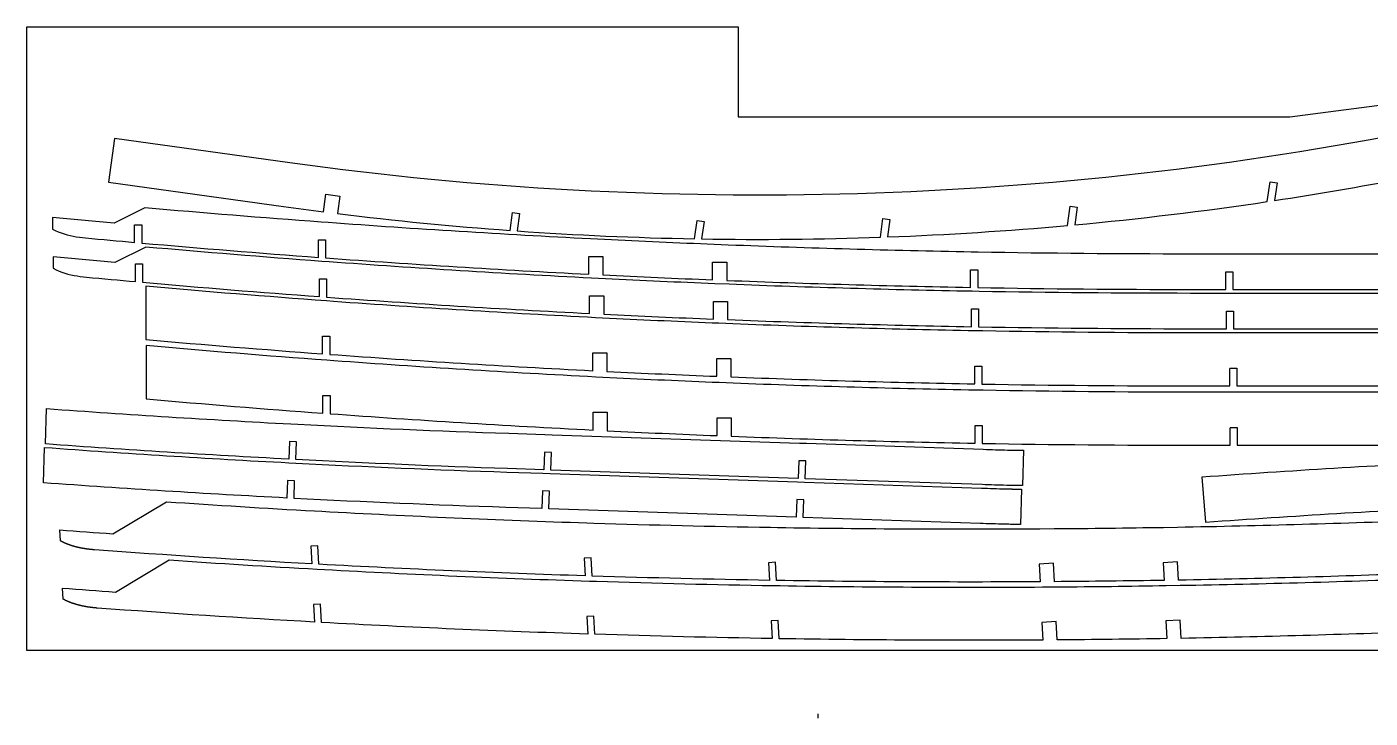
# Model space of a CAD drawing. Header units: inches. Extents: x -572 to -437, y -715 to -380.
# Drawn here: x -571.7 to -495.7, y -714.8 to -675.7 of the extents above; entities that cross this region are included whole.
import ezdxf

# ---------------------------------------------------------------- set-up
doc = ezdxf.new("R2010")
doc.units = ezdxf.units.IN
doc.header["$MEASUREMENT"] = 0
doc.layers.add('pic', color=1, linetype='Continuous')

msp = doc.modelspace()

# ---------------------------------------------------------------- linework, layer by layer
at = {"color": 7, "linetype": 'Continuous', "lineweight": 25}
for points in [[(-492.735, -681.497, -0.083872), (-556.818, -683.37), (-566.729, -681.992), (-567.073, -684.468), (-557.163, -685.846, 0.002917), (-554.908, -686.146), (-554.769, -685.145), (-553.976, -685.255), (-554.114, -686.245, 0.012571), (-544.359, -687.197), (-544.218, -686.18), (-543.822, -686.235), (-543.96, -687.225, 0.012883), (-533.925, -687.67), (-533.781, -686.631), (-533.385, -686.686), (-533.522, -687.677, 0.012968), (-523.413, -687.581), (-523.265, -686.52), (-522.869, -686.575), (-523.007, -687.566, 0.013092), (-512.82, -686.916), (-512.67, -685.833), (-512.274, -685.888), (-512.411, -686.879, 0.014063), (-501.527, -685.565), (-501.373, -684.457), (-500.977, -684.512), (-501.114, -685.503, 0.018796), (-486.721, -682.765)], [(-489.481, -688.533), (-503.481, -688.533), (-503.881, -688.533), (-505.925, -688.533, -0.004469), (-517.872, -688.427), (-518.271, -688.419, -0.005146), (-532.022, -688.024), (-532.82, -687.992, -0.002317), (-539.009, -687.714), (-539.806, -687.674, -0.00556), (-554.643, -686.756), (-555.042, -686.726, -0.003741), (-565.012, -685.917), (-566.755, -686.788), (-566.96, -686.769), (-567.165, -686.75), (-567.371, -686.732), (-567.576, -686.713), (-567.781, -686.694), (-567.986, -686.675), (-568.191, -686.656), (-568.396, -686.636), (-568.601, -686.617), (-568.806, -686.598), (-569.011, -686.579), (-569.216, -686.559), (-569.421, -686.54), (-569.625, -686.52), (-569.83, -686.501), (-570.035, -686.481), (-570.239, -686.461), (-570.239, -687.118), (-570.078, -687.199), (-569.914, -687.272), (-569.748, -687.336), (-569.58, -687.393), (-569.41, -687.442), (-569.239, -687.485), (-569.065, -687.521), (-568.891, -687.553), (-568.715, -687.579), (-568.537, -687.601), (-568.359, -687.62, 0.001037), (-565.589, -687.873), (-565.589, -686.873), (-565.189, -686.873), (-565.189, -687.909, 0.003741), (-555.189, -688.721), (-555.189, -687.721), (-554.789, -687.721), (-554.789, -688.75, 0.00556), (-539.908, -689.672), (-539.908, -688.672), (-539.108, -688.672), (-539.108, -689.712, 0.002317), (-532.9, -689.99), (-532.9, -688.99), (-532.1, -688.99), (-532.1, -690.022, 0.005146), (-518.308, -690.419), (-518.308, -689.419), (-517.908, -689.419), (-517.908, -690.426, 0.004469), (-505.925, -690.533), (-503.881, -690.533), (-503.881, -689.533), (-503.481, -689.533), (-503.481, -690.533), (-489.481, -690.533)], [(-489.431, -690.754), (-503.431, -690.754), (-503.831, -690.754), (-505.876, -690.754, -0.004469), (-517.822, -690.647), (-518.221, -690.64, -0.005146), (-531.973, -690.244), (-532.77, -690.212, -0.002317), (-538.959, -689.934), (-539.757, -689.894, -0.00556), (-554.594, -688.976), (-554.993, -688.946, -0.003741), (-564.963, -688.137), (-566.705, -689.008), (-566.911, -688.989), (-567.116, -688.971), (-567.321, -688.952), (-567.526, -688.933), (-567.732, -688.914), (-567.937, -688.895), (-568.142, -688.876), (-568.347, -688.857), (-568.552, -688.837), (-568.757, -688.818), (-568.962, -688.799), (-569.166, -688.779), (-569.371, -688.76), (-569.576, -688.74), (-569.781, -688.721), (-569.986, -688.701), (-570.19, -688.681), (-570.19, -689.338), (-570.029, -689.42), (-569.865, -689.492), (-569.699, -689.556), (-569.531, -689.613), (-569.361, -689.662), (-569.189, -689.705), (-569.016, -689.742), (-568.841, -689.773), (-568.665, -689.799), (-568.488, -689.822), (-568.31, -689.84, 0.001037), (-565.54, -690.093), (-565.54, -689.093), (-565.14, -689.093), (-565.14, -690.129, 0.003741), (-555.14, -690.941), (-555.14, -689.941), (-554.74, -689.941), (-554.74, -690.97, 0.00556), (-539.858, -691.892), (-539.858, -690.892), (-539.058, -690.892), (-539.058, -691.932, 0.002317), (-532.851, -692.211), (-532.851, -691.211), (-532.051, -691.211), (-532.051, -692.242, 0.005146), (-518.258, -692.639), (-518.258, -691.639), (-517.858, -691.639), (-517.858, -692.646, 0.004469), (-505.876, -692.754), (-503.831, -692.754), (-503.831, -691.754), (-503.431, -691.754), (-503.431, -692.754), (-489.431, -692.754)], [(-489.247, -692.99), (-503.247, -692.99), (-503.647, -692.99), (-505.691, -692.99, -0.004469), (-517.62, -692.883), (-518.019, -692.876, -0.005146), (-531.749, -692.481), (-532.546, -692.449, -0.002317), (-538.725, -692.172), (-539.522, -692.132, -0.00556), (-554.337, -691.215), (-554.735, -691.185, -0.003841), (-564.955, -690.353), (-564.955, -693.365, 0.003741), (-554.955, -694.177), (-554.955, -693.177), (-554.555, -693.177), (-554.555, -694.207, 0.00556), (-539.674, -695.128), (-539.674, -694.128), (-538.874, -694.128), (-538.874, -695.168, 0.002317), (-532.666, -695.447), (-532.666, -694.447), (-531.866, -694.447), (-531.866, -695.479, 0.005146), (-518.074, -695.875), (-518.074, -694.875), (-517.674, -694.875), (-517.674, -695.883, 0.004469), (-505.691, -695.99), (-503.647, -695.99), (-503.647, -695.01)], [(-489.231, -696.345), (-503.231, -696.345), (-503.631, -696.345), (-505.676, -696.345, -0.004469), (-517.605, -696.239), (-518.003, -696.231, -0.005146), (-531.734, -695.836), (-532.53, -695.805, -0.002317), (-538.71, -695.527), (-539.506, -695.487, -0.00556), (-554.321, -694.57), (-554.719, -694.541, -0.003841), (-564.939, -693.709), (-564.939, -696.721, 0.003741), (-554.939, -697.533), (-554.939, -696.533), (-554.539, -696.533), (-554.539, -697.562, 0.00556), (-539.658, -698.483), (-539.658, -697.483), (-538.858, -697.483), (-538.858, -698.523, 0.002317), (-532.651, -698.802), (-532.651, -697.802), (-531.851, -697.802), (-531.851, -698.834, 0.005146), (-518.058, -699.231), (-518.058, -698.231), (-517.658, -698.231), (-517.658, -699.238, 0.004469), (-505.676, -699.345), (-503.631, -699.345), (-503.631, -698.365)], [(-490.291, -700.247, 0.005579), (-505.224, -701.151), (-505.015, -703.693)], [(-492.763, -706.585, -0.005146), (-506.556, -706.973), (-506.615, -705.943), (-507.414, -705.988), (-507.357, -706.986, -0.002317), (-513.57, -707.061), (-513.629, -706.022), (-514.428, -706.068), (-514.371, -707.066, -0.00556), (-529.281, -706.992), (-529.339, -705.965), (-529.738, -705.987), (-529.682, -706.986, -0.003741), (-539.712, -706.743), (-539.77, -705.709), (-540.17, -705.732), (-540.113, -706.73, -0.005622), (-555.175, -706.075), (-555.234, -705.032), (-555.633, -705.055), (-555.576, -706.053, -0.004589), (-567.856, -705.26), (-567.872, -705.258), (-567.887, -705.257), (-567.903, -705.256), (-567.918, -705.255), (-567.934, -705.253), (-567.949, -705.252), (-567.965, -705.251), (-567.981, -705.249), (-567.996, -705.248), (-568.012, -705.246), (-568.027, -705.245), (-568.043, -705.243), (-568.058, -705.242), (-568.074, -705.24), (-568.089, -705.239), (-568.105, -705.237), (-568.12, -705.235), (-568.136, -705.233), (-568.151, -705.232), (-568.167, -705.23), (-568.182, -705.228), (-568.198, -705.226), (-568.213, -705.224), (-568.229, -705.222), (-568.244, -705.22), (-568.26, -705.218), (-568.275, -705.216), (-568.291, -705.214), (-568.306, -705.211), (-568.322, -705.209), (-568.337, -705.207), (-568.352, -705.205), (-568.368, -705.202), (-568.383, -705.2), (-568.399, -705.197), (-568.414, -705.195), (-568.43, -705.192), (-568.445, -705.19), (-568.46, -705.187), (-568.476, -705.185), (-568.491, -705.182), (-568.507, -705.179), (-568.522, -705.176), (-568.537, -705.174), (-568.553, -705.171), (-568.568, -705.168), (-568.584, -705.165), (-568.599, -705.162), (-568.614, -705.159), (-568.63, -705.156), (-568.645, -705.153), (-568.66, -705.15), (-568.675, -705.146), (-568.691, -705.143), (-568.706, -705.14), (-568.721, -705.137), (-568.736, -705.133), (-568.752, -705.13), (-568.767, -705.126), (-568.782, -705.123), (-568.797, -705.119), (-568.813, -705.116), (-568.828, -705.112), (-568.843, -705.108), (-568.858, -705.105), (-568.873, -705.101), (-568.888, -705.097), (-568.903, -705.093), (-568.919, -705.089), (-568.934, -705.085), (-568.949, -705.081), (-568.964, -705.077), (-568.979, -705.073), (-568.994, -705.069), (-569.009, -705.064), (-569.024, -705.06), (-569.039, -705.056), (-569.054, -705.052), (-569.069, -705.047), (-569.084, -705.043), (-569.098, -705.038), (-569.113, -705.034), (-569.128, -705.029), (-569.143, -705.024), (-569.158, -705.02), (-569.173, -705.015), (-569.188, -705.01), (-569.202, -705.005), (-569.217, -705), (-569.232, -704.995), (-569.247, -704.99), (-569.261, -704.985), (-569.276, -704.98), (-569.291, -704.975), (-569.305, -704.969), (-569.32, -704.964), (-569.334, -704.959), (-569.342, -704.956), (-569.345, -704.955), (-569.349, -704.953), (-569.364, -704.948), (-569.378, -704.942), (-569.393, -704.937), (-569.408, -704.931), (-569.422, -704.925), (-569.437, -704.919), (-569.452, -704.914), (-569.466, -704.908), (-569.481, -704.902), (-569.495, -704.895), (-569.51, -704.889), (-569.524, -704.883), (-569.538, -704.877), (-569.553, -704.87), (-569.567, -704.864), (-569.581, -704.857), (-569.596, -704.851), (-569.61, -704.844), (-569.624, -704.837), (-569.638, -704.83), (-569.652, -704.823), (-569.666, -704.816), (-569.68, -704.809), (-569.694, -704.802), (-569.708, -704.795), (-569.715, -704.791), (-569.722, -704.788), (-569.729, -704.784), (-569.736, -704.78), (-569.743, -704.776), (-569.75, -704.773), (-569.757, -704.769), (-569.763, -704.765), (-569.77, -704.761), (-569.777, -704.757), (-569.813, -704.129, 0.00112), (-566.821, -704.353), (-563.79, -702.54, 0.003145), (-555.411, -703.058), (-555.01, -703.08, 0.005622), (-540.016, -703.732), (-539.617, -703.745, 0.003741), (-529.632, -703.986), (-529.232, -703.993, 0.00556), (-514.389, -704.066), (-513.592, -704.061, 0.002317), (-507.407, -703.987), (-506.61, -703.973, 0.005281), (-492.519, -703.573)], [(-505.015, -703.693, -0.00556), (-490.188, -702.795)], [(-492.612, -709.877, -0.005146), (-506.405, -710.265), (-506.463, -709.235), (-507.262, -709.28), (-507.205, -710.279, -0.002317), (-513.418, -710.353), (-513.478, -709.315), (-514.276, -709.36), (-514.219, -710.359, -0.00556), (-529.129, -710.285), (-529.188, -709.257), (-529.587, -709.28), (-529.53, -710.278, -0.003741), (-539.56, -710.036), (-539.619, -709.002), (-540.018, -709.025), (-539.961, -710.023, -0.005622), (-555.023, -709.368), (-555.082, -708.324), (-555.482, -708.347), (-555.425, -709.345, -0.004589), (-567.705, -708.552), (-567.72, -708.551), (-567.736, -708.55), (-567.751, -708.549), (-567.767, -708.547), (-567.782, -708.546), (-567.798, -708.545), (-567.813, -708.543), (-567.829, -708.542), (-567.845, -708.54), (-567.86, -708.539), (-567.876, -708.537), (-567.891, -708.536), (-567.907, -708.534), (-567.922, -708.533), (-567.938, -708.531), (-567.953, -708.529), (-567.969, -708.528), (-567.984, -708.526), (-568, -708.524), (-568.015, -708.522), (-568.031, -708.52), (-568.046, -708.518), (-568.062, -708.516), (-568.077, -708.514), (-568.093, -708.512), (-568.108, -708.51), (-568.124, -708.508), (-568.139, -708.506), (-568.155, -708.504), (-568.17, -708.502), (-568.185, -708.499), (-568.201, -708.497), (-568.216, -708.495), (-568.232, -708.492), (-568.247, -708.49), (-568.263, -708.487), (-568.278, -708.485), (-568.294, -708.482), (-568.309, -708.48), (-568.324, -708.477), (-568.34, -708.474), (-568.355, -708.472), (-568.371, -708.469), (-568.386, -708.466), (-568.401, -708.463), (-568.417, -708.46), (-568.432, -708.457), (-568.447, -708.454), (-568.463, -708.451), (-568.478, -708.448), (-568.493, -708.445), (-568.509, -708.442), (-568.524, -708.439), (-568.539, -708.436), (-568.554, -708.432), (-568.57, -708.429), (-568.585, -708.426), (-568.6, -708.422), (-568.615, -708.419), (-568.631, -708.415), (-568.646, -708.412), (-568.661, -708.408), (-568.676, -708.404), (-568.691, -708.401), (-568.707, -708.397), (-568.722, -708.393), (-568.737, -708.389), (-568.752, -708.386), (-568.767, -708.382), (-568.782, -708.378), (-568.797, -708.374), (-568.812, -708.37), (-568.827, -708.365), (-568.842, -708.361), (-568.857, -708.357), (-568.872, -708.353), (-568.887, -708.348), (-568.902, -708.344), (-568.917, -708.34), (-568.932, -708.335), (-568.947, -708.331), (-568.962, -708.326), (-568.977, -708.321), (-568.992, -708.317), (-569.006, -708.312), (-569.021, -708.307), (-569.036, -708.302), (-569.051, -708.298), (-569.066, -708.293), (-569.08, -708.288), (-569.095, -708.283), (-569.11, -708.278), (-569.124, -708.272), (-569.139, -708.267), (-569.154, -708.262), (-569.168, -708.257), (-569.183, -708.251), (-569.19, -708.249), (-569.194, -708.247), (-569.198, -708.246), (-569.212, -708.24), (-569.227, -708.235), (-569.242, -708.229), (-569.256, -708.223), (-569.271, -708.218), (-569.285, -708.212), (-569.3, -708.206), (-569.315, -708.2), (-569.329, -708.194), (-569.344, -708.188), (-569.358, -708.182), (-569.372, -708.176), (-569.387, -708.169), (-569.401, -708.163), (-569.416, -708.156), (-569.43, -708.15), (-569.444, -708.143), (-569.458, -708.137), (-569.473, -708.13), (-569.487, -708.123), (-569.501, -708.116), (-569.515, -708.109), (-569.529, -708.102), (-569.543, -708.095), (-569.557, -708.087), (-569.564, -708.084), (-569.571, -708.08), (-569.577, -708.076), (-569.584, -708.073), (-569.591, -708.069), (-569.598, -708.065), (-569.605, -708.061), (-569.612, -708.057), (-569.619, -708.054), (-569.626, -708.05), (-569.661, -707.422, 0.00112), (-566.67, -707.645), (-563.639, -705.833, 0.003145), (-555.259, -706.35), (-554.859, -706.372, 0.005622), (-539.865, -707.025), (-539.465, -707.037, 0.003741), (-529.48, -707.279), (-529.081, -707.285, 0.00556), (-514.238, -707.359), (-513.441, -707.353, 0.002317), (-507.255, -707.279), (-506.458, -707.266, 0.005303), (-492.307, -706.868)]]:
    msp.add_lwpolyline(points, format="xyb", dxfattribs=at)
for points in [[(-503.647, -694.99), (-503.247, -694.99), (-503.247, -695.99), (-489.247, -695.99)], [(-503.631, -698.345), (-503.231, -698.345), (-503.231, -699.345), (-489.231, -699.345)]]:
    msp.add_lwpolyline(points, dxfattribs=at)
at = {"color": 7, "linetype": 'Continuous'}
for points in [[(-516.213, -699.615), (-516.181, -699.616), (-516.15, -699.617), (-516.119, -699.617), (-516.088, -699.618), (-516.057, -699.619), (-516.026, -699.62), (-515.995, -699.62), (-515.964, -699.621), (-515.933, -699.621), (-515.902, -699.622), (-515.871, -699.623), (-515.84, -699.623), (-515.809, -699.624), (-515.779, -699.624), (-515.748, -699.625), (-515.717, -699.625), (-515.686, -699.625), (-515.655, -699.626), (-515.624, -699.626), (-515.593, -699.626), (-515.562, -699.627), (-515.531, -699.627), (-515.5, -699.627), (-515.469, -699.627), (-515.439, -699.628), (-515.408, -699.628), (-515.377, -699.628), (-515.346, -699.628), (-515.315, -699.628), (-515.383, -701.628), (-515.463, -701.628), (-515.543, -701.627), (-515.624, -701.626), (-515.704, -701.625), (-515.784, -701.624), (-515.864, -701.623), (-515.945, -701.622), (-516.025, -701.62), (-516.105, -701.618), (-516.185, -701.616), (-516.266, -701.614, -0.001785), (-517.657, -701.572), (-527.657, -701.235), (-527.623, -700.235), (-528.023, -700.222), (-528.057, -701.221), (-542.049, -700.749), (-542.015, -699.749), (-542.415, -699.736), (-542.448, -700.735), (-544.492, -700.666, -0.004469), (-556.464, -700.155), (-556.43, -699.156), (-556.83, -699.142), (-556.863, -700.134, -0.005146), (-570.635, -699.272), (-570.567, -697.272, 0.005175), (-556.759, -698.137), (-556.361, -698.158, 0.004469), (-544.424, -698.668), (-542.381, -698.737), (-541.981, -698.75), (-527.989, -699.222), (-527.589, -699.236), (-517.589, -699.573, 0.001785)], [(-516.325, -701.811), (-516.294, -701.811), (-516.263, -701.812), (-516.232, -701.813), (-516.201, -701.814), (-516.17, -701.814), (-516.139, -701.815), (-516.108, -701.816), (-516.077, -701.816), (-516.046, -701.817), (-516.015, -701.818), (-515.984, -701.818), (-515.953, -701.819), (-515.922, -701.819), (-515.891, -701.82), (-515.86, -701.82), (-515.829, -701.821), (-515.798, -701.821), (-515.767, -701.821), (-515.737, -701.822), (-515.706, -701.822), (-515.675, -701.822), (-515.644, -701.823), (-515.613, -701.823), (-515.582, -701.823), (-515.551, -701.823), (-515.52, -701.823), (-515.489, -701.823), (-515.459, -701.824), (-515.428, -701.824), (-515.495, -703.823), (-515.576, -703.823), (-515.656, -703.822), (-515.736, -703.822), (-515.816, -703.821), (-515.897, -703.82), (-515.977, -703.819), (-516.057, -703.817), (-516.138, -703.816), (-516.218, -703.814), (-516.298, -703.812), (-516.378, -703.81, -0.001785), (-517.769, -703.768), (-527.77, -703.43), (-527.736, -702.431), (-528.136, -702.417), (-528.169, -703.417), (-542.161, -702.944), (-542.128, -701.945), (-542.527, -701.931), (-542.561, -702.931), (-544.604, -702.862, -0.004469), (-556.576, -702.351), (-556.543, -701.351), (-556.942, -701.338), (-556.976, -702.33, -0.005146), (-570.747, -701.468), (-570.68, -699.468, 0.005175), (-556.872, -700.333), (-556.473, -700.353, 0.004469), (-544.537, -700.863), (-542.494, -700.932), (-542.094, -700.946), (-528.102, -701.418), (-527.702, -701.431), (-517.702, -701.769, 0.001785)]]:
    msp.add_lwpolyline(points, format="xyb", close=True, dxfattribs=at)
at = {"layer": 'pic', "color": 1}
for p, q in [((-531.456, -675.685), (-531.456, -680.777)), ((-500.26, -680.777), (-483.735, -678.617)), ((-531.456, -680.777), (-500.26, -680.777))]:
    msp.add_line(p, q, dxfattribs=at)
at = {"layer": 'pic', "color": 3}
msp.add_line((-526.935, -714.776), (-526.935, -714.526), dxfattribs=at)
at = {"layer": 'pic', "color": 1}
msp.add_lwpolyline([(-444.586, -710.961), (-571.685, -710.961), (-571.685, -675.685), (-531.456, -675.685)], dxfattribs=at)

doc.saveas('drawing.dxf')
